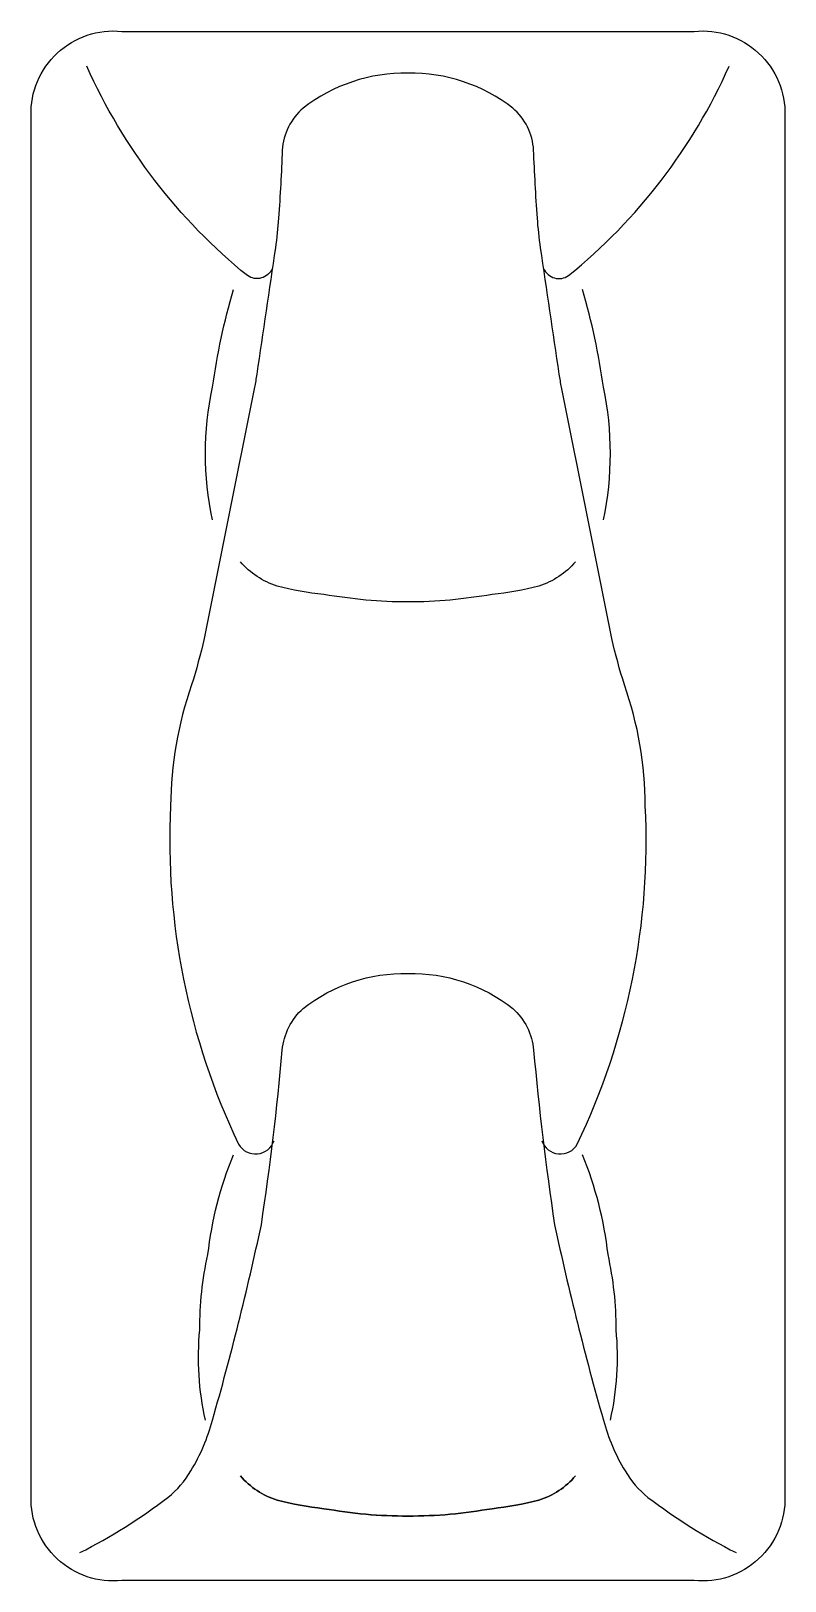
# Model space of a CAD drawing. Header units: millimetres. Extents: x -2995.052 to -2994.998, y 2922.762 to 2922.873.
import ezdxf

# ---------------------------------------------------------------- set-up
doc = ezdxf.new("R2010")
doc.units = ezdxf.units.MM
doc.header["$LTSCALE"] = 10
doc.layers.add('banheiro_acessórios', color=2, linetype='Continuous')

msp = doc.modelspace()

# ---------------------------------------------------------------- linework, layer by layer
at = {"layer": 'banheiro_acessórios'}
msp.add_lwpolyline([(-2995.025, 2922.76173), (-2995.0455, 2922.76173, -0.453093), (-2995.052, 2922.76777), (-2995.052, 2922.81723), (-2995.052, 2922.86669, -0.453093), (-2995.0455, 2922.87273), (-2995.025, 2922.87273), (-2995.0045, 2922.87273, -0.453093), (-2994.998, 2922.86669), (-2994.998, 2922.81723), (-2994.998, 2922.76777, -0.453093), (-2995.0045, 2922.76173)], format="xyb", close=True, dxfattribs=at)
at = {"layer": 'banheiro_acessórios', "color": 1}
for points in [[(-2995.03472, 2922.85573, -0.466677), (-2995.0365, 2922.85523, -0.117539), (-2995.048, 2922.87023)], [(-2995.01528, 2922.85573, 0.466677), (-2995.0135, 2922.85523, 0.117539), (-2995.002, 2922.87023)], [(-2995.01541, 2922.79325, 0.644704), (-2995.01287, 2922.793, 0.124657), (-2995.008, 2922.81723, 0.082766), (-2995.00949, 2922.8259, -0.02021), (-2995.0104, 2922.82923), (-2995.012, 2922.83723), (-2995.014, 2922.84723, -0.012127), (-2995.01416, 2922.84817, -0.001266), (-2995.0155, 2922.85723, -0.018132), (-2995.01573, 2922.85936, -0.007945), (-2995.016, 2922.86423, 0.205269), (-2995.0175, 2922.86723, 0.173214), (-2995.025, 2922.86973, 0.173214), (-2995.0325, 2922.86723, 0.205269), (-2995.034, 2922.86423, -0.007945), (-2995.03427, 2922.85936, -0.018132), (-2995.0345, 2922.85723, -0.001266), (-2995.03583, 2922.84817, -0.012127), (-2995.036, 2922.84723), (-2995.038, 2922.83723), (-2995.0396, 2922.82923, -0.02021), (-2995.0405, 2922.8259, 0.082766), (-2995.042, 2922.81723, 0.124657), (-2995.03713, 2922.793, 0.644704), (-2995.03459, 2922.79325)], [(-2995.039, 2922.83773, -0.105552), (-2995.039, 2922.84723, -0.03636), (-2995.0375, 2922.85423, -0.03636)], [(-2995.011, 2922.83773, 0.105552), (-2995.011, 2922.84723, 0.03636), (-2995.0125, 2922.85423, 0.03636)], [(-2995.013, 2922.83473, -0.13901), (-2995.01562, 2922.83299, -0.034831), (-2995.01897, 2922.83238, -0.012293), (-2995.02197, 2922.83198, -0.042033), (-2995.02802, 2922.83198, -0.01232), (-2995.03103, 2922.83238, -0.034831), (-2995.03438, 2922.83299, -0.13901), (-2995.037, 2922.83473)], [(-2995.0485, 2922.76373, 0.045256), (-2995.04219, 2922.76769, 0.08951), (-2995.04055, 2922.7696, 0.071193), (-2995.039, 2922.77323, 0.016766), (-2995.0355, 2922.78723, 0.014624), (-2995.034, 2922.79973, -0.191455), (-2995.0325, 2922.80273, -0.173214), (-2995.025, 2922.80523, -0.173214), (-2995.0175, 2922.80273, -0.191455), (-2995.016, 2922.79973, 0.014624), (-2995.0145, 2922.78723, 0.016766), (-2995.011, 2922.77323, 0.071193), (-2995.00945, 2922.7696, 0.08951), (-2995.00781, 2922.76769, 0.045256), (-2995.0015, 2922.76373)], [(-2995.0395, 2922.77323, -0.080472), (-2995.03991, 2922.7797, -0.056243), (-2995.03933, 2922.78509, -0.069721), (-2995.0375, 2922.79223)], [(-2995.0105, 2922.77323, 0.080472), (-2995.01009, 2922.7797, 0.056243), (-2995.01067, 2922.78509, 0.069721), (-2995.0125, 2922.79223)], [(-2995.013, 2922.76923, -0.13901), (-2995.01562, 2922.76749, -0.034831), (-2995.01897, 2922.76688, -0.012293), (-2995.02197, 2922.76648, -0.042033), (-2995.02802, 2922.76648, -0.01232), (-2995.03103, 2922.76688, -0.034831), (-2995.03438, 2922.76749, -0.13901), (-2995.037, 2922.76923)], [(-2995.037, 2922.76923, 0.13901), (-2995.03438, 2922.76749, 0.034831), (-2995.03103, 2922.76688, 0.012293), (-2995.02803, 2922.76648, 0.042033), (-2995.02198, 2922.76648, 0.01232), (-2995.01897, 2922.76688, 0.034831), (-2995.01562, 2922.76749, 0.13901), (-2995.013, 2922.76923)], [(-2995.013, 2922.76923, -0.13901), (-2995.01562, 2922.76749, -0.034831), (-2995.01897, 2922.76688, -0.012293), (-2995.02197, 2922.76648, -0.042033), (-2995.02802, 2922.76648, -0.01232), (-2995.03103, 2922.76688, -0.034831), (-2995.03438, 2922.76749, -0.13901), (-2995.037, 2922.76923)]]:
    msp.add_lwpolyline(points, format="xyb", dxfattribs=at)

doc.saveas('drawing.dxf')
